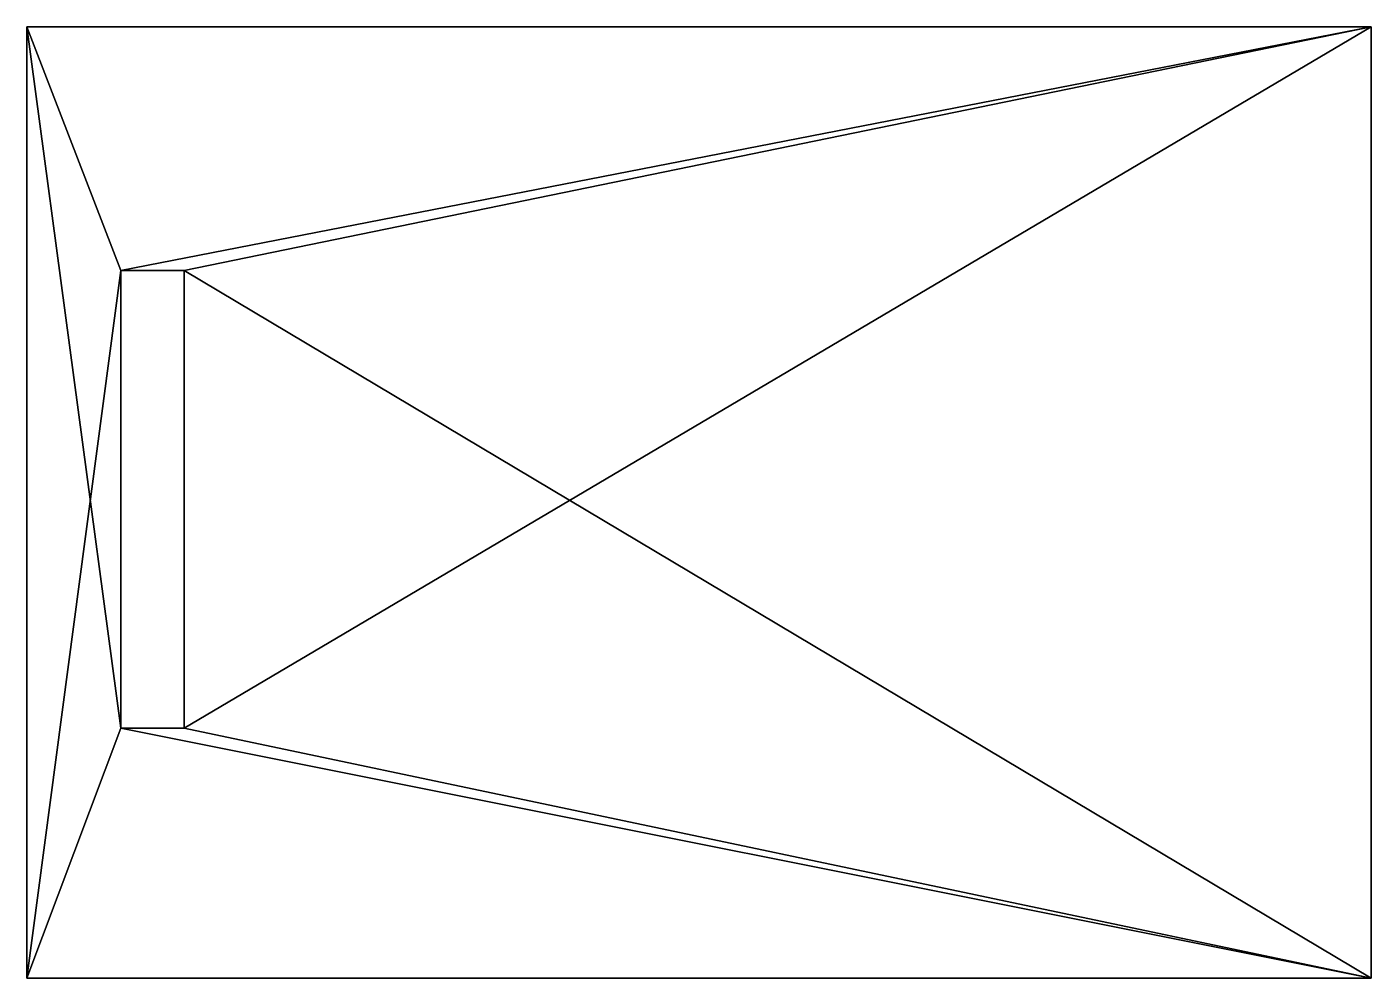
# Model space of a CAD drawing. Extents: x -44910 to -44613, y 26989 to 27199.
import ezdxf

# ---------------------------------------------------------------- set-up
doc = ezdxf.new("R2010")
doc.units = 0
doc.layers.get('0').update_dxf_attribs({"color": 13, "linetype": 'CONTINUOUS'})

msp = doc.modelspace()

# ---------------------------------------------------------------- linework, layer by layer
for p, q in [((-44909.96, 26989.31), (-44909.96, 27199.31)), ((-44909.96, 27199.31), (-44612.96, 27199.31)), ((-44909.96, 27199.31), (-44909.96, 27199.31, 6)), ((-44909.96, 27199.31, 6), (-44612.96, 27199.31, 6)), ((-44909.96, 26989.31, 6), (-44909.96, 27199.31, 6)), ((-44612.96, 27199.31), (-44612.96, 26989.31)), ((-44612.96, 27199.31), (-44612.96, 27199.31, 6)), ((-44612.96, 27199.31, 6), (-44612.96, 26989.31, 6)), ((-44889.21, 27145.5, 6), (-44875.21, 27145.5, 6)), ((-44889.21, 27044.5, 6), (-44889.21, 27145.5, 6)), ((-44889.21, 27145.5), (-44875.21, 27145.5)), ((-44889.21, 27044.5), (-44889.21, 27145.5)), ((-44889.21, 27145.5, 6), (-44889.21, 27145.5)), ((-44875.21, 27145.5, 6), (-44875.21, 27044.5, 6)), ((-44875.21, 27145.5), (-44875.21, 27044.5)), ((-44875.21, 27145.5, 6), (-44875.21, 27145.5)), ((-44875.21, 27044.5, 6), (-44889.21, 27044.5, 6)), ((-44875.21, 27044.5), (-44889.21, 27044.5)), ((-44889.21, 27044.5, 6), (-44889.21, 27044.5)), ((-44875.21, 27044.5, 6), (-44875.21, 27044.5)), ((-44612.96, 26989.31), (-44909.96, 26989.31)), ((-44909.96, 26989.31), (-44909.96, 26989.31, 6)), ((-44612.96, 26989.31, 6), (-44909.96, 26989.31, 6)), ((-44612.96, 26989.31), (-44612.96, 26989.31, 6))]:
    msp.add_line(p, q)

# ---------------------------------------------------------------- meshes
mesh = msp.add_polyface()
corners = [(-44909.96, 27199.31), (-44889.21, 27145.5), (-44909.96, 26989.31), (-44612.96, 27199.31), (-44875.21, 27145.5), (-44875.21, 27044.5), (-44889.21, 27044.5), (-44612.96, 26989.31)]
mesh.append_faces([[corners[k] for k in face] for face in [(0, 1, 2), (1, 3, 4), (4, 3, 5), (2, 6, 7), (6, 2, 1), (7, 5, 3)]], dxfattribs={"vtx0": -1, "vtx1": -1})
mesh.append_faces([[corners[k] for k in face] for face in [(1, 0, 3), (7, 6, 5)]], dxfattribs={"vtx0": -1, "vtx2": -1})
mesh = msp.add_polyface()
corners = [(-44909.96, 27199.31, 6), (-44909.96, 26989.31), (-44909.96, 26989.31, 6), (-44909.96, 27199.31)]
mesh.append_faces([[corners[k] for k in face] for face in [(0, 1, 2), (1, 0, 3)]], dxfattribs={"vtx0": -1})
mesh = msp.add_polyface()
corners = [(-44909.96, 27199.31, 6), (-44612.96, 27199.31), (-44909.96, 27199.31), (-44612.96, 27199.31, 6)]
mesh.append_faces([[corners[k] for k in face] for face in [(0, 1, 2), (1, 0, 3)]], dxfattribs={"vtx0": -1})
mesh = msp.add_polyface()
corners = [(-44909.96, 26989.31, 6), (-44889.21, 27044.5, 6), (-44909.96, 27199.31, 6), (-44612.96, 26989.31, 6), (-44875.21, 27044.5, 6), (-44875.21, 27145.5, 6), (-44889.21, 27145.5, 6), (-44612.96, 27199.31, 6)]
mesh.append_faces([[corners[k] for k in face] for face in [(0, 1, 2), (1, 3, 4), (4, 3, 5), (2, 6, 7), (6, 2, 1), (7, 5, 3)]], dxfattribs={"vtx0": -1, "vtx1": -1})
mesh.append_faces([[corners[k] for k in face] for face in [(1, 0, 3), (7, 6, 5)]], dxfattribs={"vtx0": -1, "vtx2": -1})
mesh = msp.add_polyface()
corners = [(-44612.96, 27199.31), (-44612.96, 26989.31, 6), (-44612.96, 26989.31), (-44612.96, 27199.31, 6)]
mesh.append_faces([[corners[k] for k in face] for face in [(0, 1, 2), (1, 0, 3)]], dxfattribs={"vtx0": -1})
mesh = msp.add_polyface()
corners = [(-44875.21, 27145.5, 6), (-44889.21, 27145.5), (-44875.21, 27145.5), (-44889.21, 27145.5, 6)]
mesh.append_faces([[corners[k] for k in face] for face in [(0, 1, 2), (1, 0, 3)]], dxfattribs={"vtx0": -1})
mesh = msp.add_polyface()
corners = [(-44889.21, 27145.5), (-44889.21, 27044.5, 6), (-44889.21, 27044.5), (-44889.21, 27145.5, 6)]
mesh.append_faces([[corners[k] for k in face] for face in [(0, 1, 2), (1, 0, 3)]], dxfattribs={"vtx0": -1})
mesh = msp.add_polyface()
corners = [(-44875.21, 27145.5, 6), (-44875.21, 27044.5), (-44875.21, 27044.5, 6), (-44875.21, 27145.5)]
mesh.append_faces([[corners[k] for k in face] for face in [(0, 1, 2), (1, 0, 3)]], dxfattribs={"vtx0": -1})
mesh = msp.add_polyface()
corners = [(-44889.21, 27044.5, 6), (-44875.21, 27044.5), (-44889.21, 27044.5), (-44875.21, 27044.5, 6)]
mesh.append_faces([[corners[k] for k in face] for face in [(0, 1, 2), (1, 0, 3)]], dxfattribs={"vtx0": -1})
mesh = msp.add_polyface()
corners = [(-44612.96, 26989.31, 6), (-44909.96, 26989.31), (-44612.96, 26989.31), (-44909.96, 26989.31, 6)]
mesh.append_faces([[corners[k] for k in face] for face in [(0, 1, 2), (1, 0, 3)]], dxfattribs={"vtx0": -1})

doc.saveas('drawing.dxf')
